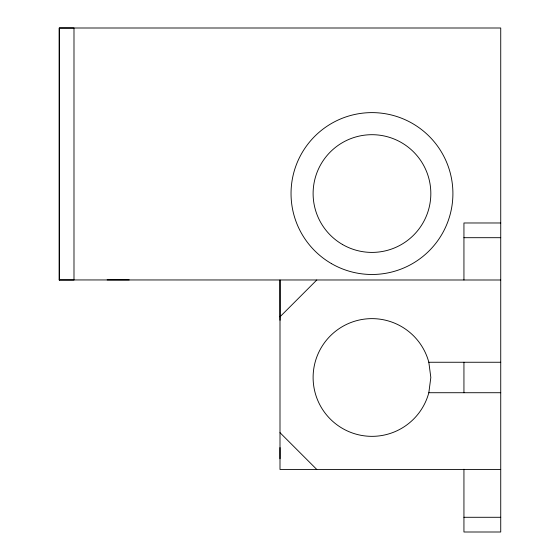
<?xml version="1.0" encoding="UTF-8"?>
<svg xmlns="http://www.w3.org/2000/svg" width="560" height="560" viewBox="0 0 560 560"><rect width="100%" height="100%" fill="white"/><g stroke="black" fill="none" stroke-linecap="round" stroke-linejoin="round"><path stroke-width="0.84" d="M59.269 279.993L59.269 28L73.99 28.007L73.99 280L59.269 279.993L59.269 28L500.731 28L500.731 532L463.939 532L463.939 469.231M280 458.731L280 447.58M280.035 320.264L280 280L280 469.462L500.731 469.462M428.827 392.721L430.829 377.489L428.827 362.257A58.863 58.863 0 0 0 338.212 329.273A58.863 58.863 0 0 0 338.212 425.705A58.863 58.863 0 0 0 428.827 392.721L500.731 392.721M280 316.792L316.785 280M500.731 222.978L463.939 222.978L463.939 280M463.939 237.692L500.731 237.692M107.135 279.895L129.206 279.895M59.269 279.944L500.731 280M428.827 362.257L500.731 362.257M463.939 517.286L500.731 517.286M280 432.67L316.785 469.462M463.939 362.257L463.939 392.721M342.538 244.524A58.863 58.863 0 0 0 430.829 193.55A58.863 58.863 0 0 0 342.538 142.576A58.863 58.863 0 0 0 342.538 244.524M331.506 263.641A80.934 80.934 0 0 0 452.907 193.55A80.934 80.934 0 0 0 331.506 123.459A80.934 80.934 0 0 0 331.506 263.641"/></g></svg>
